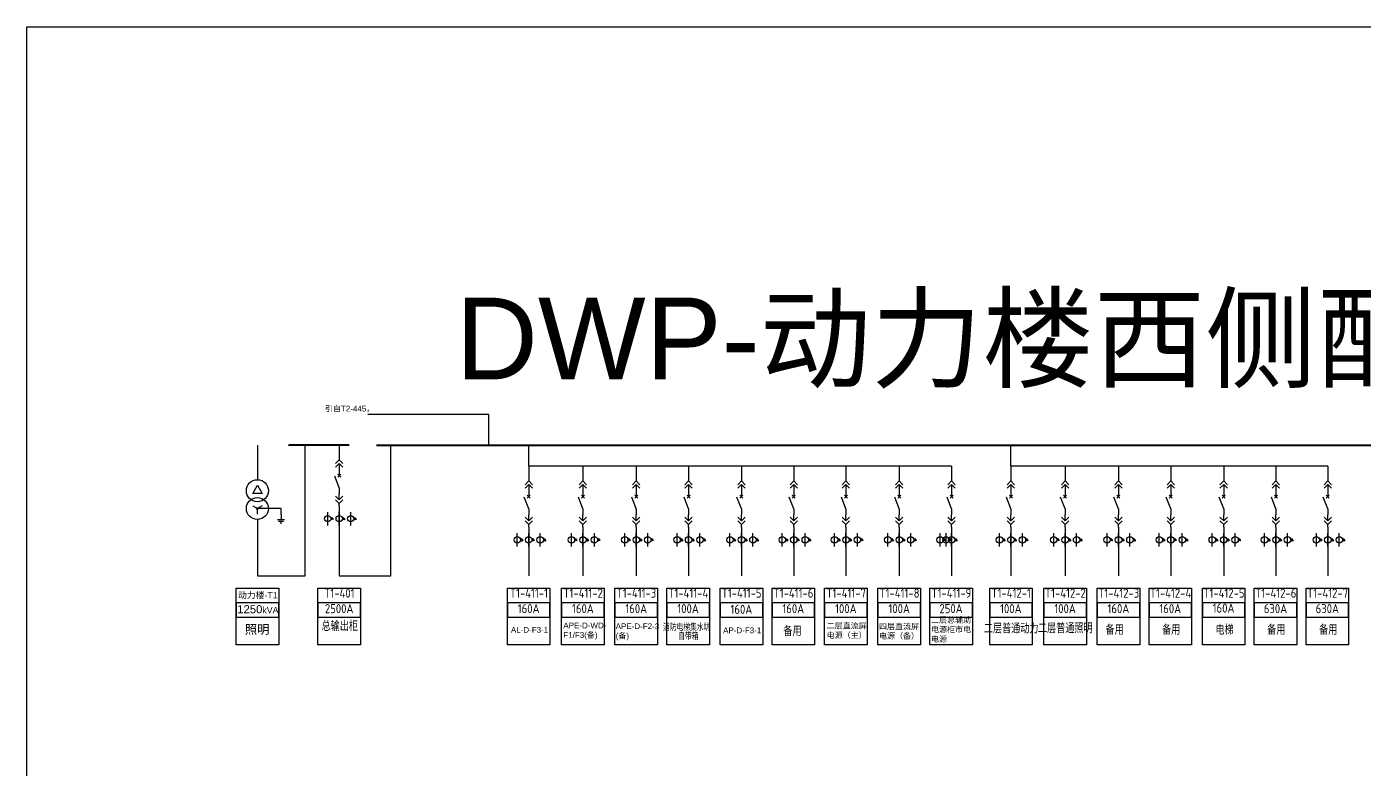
# Model space of a CAD drawing. Header units: millimetres. Extents: x -3460 to -460, y 6070 to 9130.
# Drawn here: x -798.4 to -634.6, y 8790.9 to 8881.9 of the extents above; entities that cross this region are included whole.
import ezdxf
from ezdxf.enums import TextEntityAlignment as Align

# ---------------------------------------------------------------- set-up
doc = ezdxf.new("R2010")
doc.units = ezdxf.units.MM
doc.header["$LTSCALE"] = 1000
doc.header["$MEASUREMENT"] = 0
doc.linetypes.add('CENTER', pattern=[2, 1.25, -0.25, 0.25, -0.25])
doc.linetypes.add('CONTINOUS', pattern=[0])
doc.styles.add('HZSONG', font='gbenor.shx', dxfattribs={"height": 1200, "bigfont": 'gbcbig.shx'})
doc.styles.get("Standard").update_dxf_attribs({"font": 'arial.ttf'})

# ---------------------------------------------------------------- blocks, each defined once
blk = doc.blocks.new('DYDQAA05')
at = {"color": 0}
blk.add_lwpolyline([(0, 0), (0, -7)], dxfattribs=at)
blk = doc.blocks.new('DYDQAA03')
at = {"color": 0}
for points in [[(0, 0), (0, -1.5)], [(-2.12, -3.62), (0, -1.5)], [(-2.12, -5.62), (0, -3.5)], [(2.12, -3.62), (0, -1.5)], [(2.12, -5.62), (0, -3.5)], [(0, -3.5), (0, -7)]]:
    blk.add_lwpolyline(points, dxfattribs=at)
blk = doc.blocks.new('DYDQAA09')
at = {"color": 0}
blk.add_lwpolyline([(0, 0), (0, -3.5)], dxfattribs=at)
blk.add_lwpolyline([(0, 0), (0, -3.5)], dxfattribs=at)
blk.add_lwpolyline([(0, 0), (0, -3.5)], dxfattribs=at)
blk.add_lwpolyline([(0, 0), (0, -3.5)], dxfattribs=at)
blk.add_lwpolyline([(0, 0), (0, -3.5)], dxfattribs=at)
blk.add_lwpolyline([(0, 0), (0, -3.5)], dxfattribs=at)
blk.add_lwpolyline([(0, 0), (0, -3.5)], dxfattribs=at)
blk.add_lwpolyline([(0, 0), (0, -3.5)], dxfattribs=at)
blk.add_lwpolyline([(0, 0), (0, -3.5)], dxfattribs=at)
blk = doc.blocks.new('DYDQ0201')
at = {"color": 0}
for points in [[(0.86, -0.86), (-0.86, 0.86)], [(-0.86, -0.86), (0.86, 0.86)], [(0, -7), (-2.61, -0.37)]]:
    blk.add_lwpolyline(points, dxfattribs=at)
blk = doc.blocks.new('DYDQAA04')
at = {"color": 0}
for points in [[(0, -3.5), (0, 0)], [(-2.12, -1.38), (0, -3.5)], [(-2.12, -3.38), (0, -5.5)], [(2.12, -1.38), (0, -3.5)], [(2.12, -3.38), (0, -5.5)], [(0, -7), (0, -5.5)]]:
    blk.add_lwpolyline(points, dxfattribs=at)
blk = doc.blocks.new('A$C03DD39B5')
for p, q in [((417, 475), (283, 392)), ((417, 422), (283, 339)), ((350, 333), (350, 467))]:
    blk.add_line(p, q)
blk.add_lwpolyline([(700, 167), (0, 167)])
blk.add_circle((350, 167), 167)

msp = doc.modelspace()

# ---------------------------------------------------------------- linework, layer by layer
at = {"color": 6, "lineweight": 30}
for p, q in [((-741.83, 8834.39), (-756.62, 8834.39)), ((-741.83, 8830.69), (-741.83, 8834.39))]:
    msp.add_line(p, q, dxfattribs=at)
for p, q in [((-770.15, 8830.62, 3064.93), (-770.15, 8826.38, -1546)), ((-764.29, 8814.6, -1546), (-764.29, 8830.62, 239.38)), ((-753.83, 8814.6, 239.38), (-753.83, 8830.62, 239.38)), ((-736.93, 8828.04, -1143.89), (-736.93, 8830.62, 239.38)), ((-736.93, 8828.04, -1143.89), (-736.93, 8830.62, 239.38)), ((-677.89, 8828.04, -1143.89), (-677.89, 8830.62, 239.38)), ((-677.89, 8828.04, -1143.89), (-677.89, 8830.62, 239.38)), ((-717.36, 8828.04, -1143.94), (-736.93, 8828.04, -1143.94)), ((-685.16, 8828.04, 1574.16), (-724.05, 8828.04, -1143.94)), ((-658.32, 8828.04, -1143.94), (-677.89, 8828.04, -1143.94)), ((-639.09, 8828.04, 1574.16), (-665.01, 8828.04, -1143.94)), ((-770.73, 8824.69, -1546), (-770.15, 8825.7, -1546)), ((-770.73, 8824.69, -1546), (-770.15, 8825.7, -1546)), ((-770.15, 8825.7, -1546), (-769.56, 8824.69, -1546)), ((-769.56, 8824.69, -1546), (-770.73, 8824.69, -1546)), ((-770.73, 8823.2, -1546), (-770.15, 8822.86, -1546)), ((-770.16, 8822.96, -1546), (-770.25, 8822.87, -1546)), ((-770.11, 8822.96, -1546), (-770.24, 8822.83, -1546)), ((-770.1, 8822.95, -1546), (-770.24, 8822.81, -1546)), ((-770.19, 8822.95, -1546), (-770.24, 8822.9, -1546)), ((-770.07, 8822.93, -1546), (-770.21, 8822.79, -1546)), ((-770.06, 8822.91, -1546), (-770.2, 8822.77, -1546)), ((-770.05, 8822.88, -1546), (-770.17, 8822.76, -1546)), ((-769.56, 8823.2, -1546), (-770.15, 8822.86, -1546)), ((-770.15, 8822.18, -1546), (-770.15, 8822.86, -1546)), ((-767.26, 8822.86, -1546), (-770.15, 8822.86, -1546)), ((-770.05, 8822.86, -1546), (-770.14, 8822.76, -1546)), ((-760.13, 8822.38, 239.38), (-760.13, 8820.74, 239.38)), ((-770.15, 8821.51, -1546), (-770.15, 8814.6, -1546)), ((-767.67, 8821.51, -1546), (-766.85, 8821.51, -1546)), ((-767.56, 8821.31, -1546), (-766.96, 8821.31, -1546)), ((-767.36, 8821.1, -1546), (-767.16, 8821.1, -1546)), ((-760.13, 8820.74, 239.38), (-760.13, 8814.6, 239.38)), ((-736.93, 8819.8, 1057.27), (-736.93, 8818.17, 1057.27)), ((-730.29, 8819.8, 1057.27), (-730.29, 8818.17, 1057.27)), ((-723.76, 8819.8, 1057.27), (-723.76, 8818.17, 1057.27)), ((-717.36, 8819.8, 1057.27), (-717.36, 8818.17, 1057.27)), ((-710.88, 8819.8, 1057.27), (-710.88, 8818.17, 1057.27)), ((-704.48, 8819.8, 1057.27), (-704.48, 8818.17, 1057.27)), ((-698.09, 8819.8, 3775.38), (-698.09, 8818.17, 3775.38)), ((-691.56, 8819.8, 3775.38), (-691.56, 8818.17, 3775.38)), ((-685.16, 8819.8, 3775.38), (-685.16, 8818.17, 3775.38)), ((-677.89, 8819.8, 1057.27), (-677.89, 8818.17, 1057.27)), ((-671.25, 8819.8, 1057.27), (-671.25, 8818.17, 1057.27)), ((-664.72, 8819.8, 1057.27), (-664.72, 8818.17, 1057.27)), ((-658.32, 8819.8, 1057.27), (-658.32, 8818.17, 1057.27)), ((-651.84, 8819.8, 1057.27), (-651.84, 8818.17, 1057.27)), ((-645.44, 8819.8, 1057.27), (-645.44, 8818.17, 1057.27)), ((-639.09, 8819.8, 1057.27), (-639.09, 8818.17, 1057.27)), ((-736.93, 8818.17, 1057.27), (-736.93, 8814.6, 1057.27)), ((-730.29, 8818.17, 1057.27), (-730.29, 8814.6, 1057.27)), ((-723.76, 8818.17, 1057.27), (-723.76, 8814.6, 1057.27)), ((-717.36, 8818.17, 1057.27), (-717.36, 8814.6, 1057.27)), ((-710.88, 8818.17, 1057.27), (-710.88, 8814.6, 1057.27)), ((-704.48, 8818.17, 1057.27), (-704.48, 8814.6, 1057.27)), ((-698.09, 8818.17, 3775.38), (-698.09, 8814.6, 3775.38)), ((-691.56, 8818.17, 3775.38), (-691.56, 8814.6, 3775.38)), ((-685.16, 8818.17, 3775.38), (-685.16, 8814.6, 3775.38)), ((-677.89, 8818.17, 1057.27), (-677.89, 8814.6, 1057.27)), ((-671.25, 8818.17, 1057.27), (-671.25, 8814.6, 1057.27)), ((-664.72, 8818.17, 1057.27), (-664.72, 8814.6, 1057.27)), ((-658.32, 8818.17, 1057.27), (-658.32, 8814.6, 1057.27)), ((-651.84, 8818.17, 1057.27), (-651.84, 8814.6, 1057.27)), ((-645.44, 8818.17, 1057.27), (-645.44, 8814.6, 1057.27)), ((-639.09, 8818.17, 1057.27), (-639.09, 8814.6, 1057.27)), ((-770.15, 8814.6, -1546), (-764.29, 8814.6, -1546)), ((-760.13, 8814.6, 239.38), (-753.83, 8814.6, 239.38))]:
    msp.add_line(p, q)
at = {"color": 1, "lineweight": 40}
msp.add_line((-755.55, 8830.62, 239.38), (-631.76, 8830.62, -0.31), dxfattribs=at)
at = {"linetype": 'CENTER', "ltscale": 0.5}
msp.add_line((-767.26, 8822.12, -1546), (-767.26, 8822.86, -1546), dxfattribs=at)
at = {"color": 1, "lineweight": 30, "ltscale": 0.002916}
msp.add_lwpolyline([(-798.39, 8881.86), (-491.28, 8881.86), (-491.28, 8700), (-798.39, 8700)], close=True, dxfattribs=at)
at = {"color": 1, "lineweight": 40, "ltscale": 100, "elevation": 239.38}
msp.add_lwpolyline([(-758.93, 8830.62), (-766.3, 8830.62), (-766.3, 8830.62)], dxfattribs=at)
at = {"elevation": -1546}
msp.add_lwpolyline([(-767.26, 8822.12), (-767.26, 8821.51)], dxfattribs=at)
for points, elevation in [([(-772.75, 8813.11), (-767.54, 8813.11), (-767.54, 8806.16), (-772.75, 8806.16)], -578.55), ([(-762.74, 8813.11), (-757.53, 8813.11), (-757.53, 8806.16), (-762.74, 8806.16)], -578.55), ([(-739.54, 8813.11), (-734.33, 8813.11), (-734.33, 8806.16), (-739.54, 8806.16)], 239.33), ([(-732.9, 8813.11), (-727.69, 8813.11), (-727.69, 8806.16), (-732.9, 8806.16)], 239.33), ([(-726.37, 8813.11), (-721.16, 8813.11), (-721.16, 8806.16), (-726.37, 8806.16)], 239.33), ([(-720.02, 8813.11), (-714.81, 8813.11), (-714.81, 8806.16), (-720.02, 8806.16)], 239.33), ([(-713.49, 8813.11), (-708.28, 8813.11), (-708.28, 8806.16), (-713.49, 8806.16)], 239.33), ([(-707.14, 8813.11), (-701.93, 8813.11), (-701.93, 8806.16), (-707.14, 8806.16)], 239.33), ([(-700.7, 8813.11), (-695.49, 8813.11), (-695.49, 8806.16), (-700.7, 8806.16)], 2957.44), ([(-694.17, 8813.11), (-688.96, 8813.11), (-688.96, 8806.16), (-694.17, 8806.16)], 2957.44), ([(-687.82, 8813.11), (-682.61, 8813.11), (-682.61, 8806.16), (-687.82, 8806.16)], 2957.44), ([(-680.49, 8813.11), (-675.28, 8813.11), (-675.28, 8806.16), (-680.49, 8806.16)], 239.33), ([(-673.85, 8813.11), (-668.64, 8813.11), (-668.64, 8806.16), (-673.85, 8806.16)], 239.33), ([(-667.32, 8813.11), (-662.11, 8813.11), (-662.11, 8806.16), (-667.32, 8806.16)], 239.33), ([(-660.97, 8813.11), (-655.77, 8813.11), (-655.77, 8806.16), (-660.97, 8806.16)], 239.33), ([(-654.44, 8813.11), (-649.24, 8813.11), (-649.24, 8806.16), (-654.44, 8806.16)], 239.33), ([(-648.1, 8813.11), (-642.89, 8813.11), (-642.89, 8806.16), (-648.1, 8806.16)], 239.33), ([(-641.75, 8813.11), (-636.54, 8813.11), (-636.54, 8806.16), (-641.75, 8806.16)], 239.33), ([(-772.75, 8809.56), (-767.54, 8809.56), (-767.54, 8811.3), (-772.75, 8811.3)], -578.55), ([(-762.74, 8809.56), (-757.53, 8809.56), (-757.53, 8811.3), (-762.74, 8811.3)], -578.55), ([(-739.54, 8809.56), (-734.33, 8809.56), (-734.33, 8811.3), (-739.54, 8811.3)], 239.33), ([(-732.9, 8809.56), (-727.69, 8809.56), (-727.69, 8811.3), (-732.9, 8811.3)], 239.33), ([(-726.37, 8809.56), (-721.16, 8809.56), (-721.16, 8811.3), (-726.37, 8811.3)], 239.33), ([(-720.02, 8809.56), (-714.81, 8809.56), (-714.81, 8811.3), (-720.02, 8811.3)], 239.33), ([(-713.49, 8809.56), (-708.28, 8809.56), (-708.28, 8811.3), (-713.49, 8811.3)], 239.33), ([(-707.14, 8809.56), (-701.93, 8809.56), (-701.93, 8811.3), (-707.14, 8811.3)], 239.33), ([(-700.7, 8809.56), (-695.49, 8809.56), (-695.49, 8811.3), (-700.7, 8811.3)], 2957.44), ([(-694.17, 8809.56), (-688.96, 8809.56), (-688.96, 8811.3), (-694.17, 8811.3)], 2957.44), ([(-687.82, 8809.56), (-682.61, 8809.56), (-682.61, 8811.3), (-687.82, 8811.3)], 2957.44), ([(-680.49, 8809.56), (-675.28, 8809.56), (-675.28, 8811.3), (-680.49, 8811.3)], 239.33), ([(-673.85, 8809.56), (-668.64, 8809.56), (-668.64, 8811.3), (-673.85, 8811.3)], 239.33), ([(-667.32, 8809.56), (-662.11, 8809.56), (-662.11, 8811.3), (-667.32, 8811.3)], 239.33), ([(-660.97, 8809.56), (-655.77, 8809.56), (-655.77, 8811.3), (-660.97, 8811.3)], 239.33), ([(-654.44, 8809.56), (-649.24, 8809.56), (-649.24, 8811.3), (-654.44, 8811.3)], 239.33), ([(-648.1, 8809.56), (-642.89, 8809.56), (-642.89, 8811.3), (-648.1, 8811.3)], 239.33), ([(-641.75, 8809.56), (-636.54, 8809.56), (-636.54, 8811.3), (-641.75, 8811.3)], 239.33)]:
    msp.add_lwpolyline(points, close=True, dxfattribs=dict(elevation=elevation))
at = {"linetype": 'CONTINOUS'}
for centre in [(-770.15, 8825.03, -1546), (-770.15, 8822.86, -1546)]:
    msp.add_circle(centre, 1.35, dxfattribs=at)
msp.add_circle((-770.15, 8822.86, -1546), 0.101)

# ---------------------------------------------------------------- block references
at = {"xscale": 0.2128954749704126, "yscale": 0.2128954749704126, "zscale": 0.2128954749704126}
for name, p in [('DYDQAA05', (-760.13, 8830.62, -1961.83)), ('DYDQAA03', (-760.13, 8829.13, -1961.83)), ('DYDQ0201', (-760.13, 8826.9, -1961.83)), ('DYDQAA09', (-760.13, 8827.64, -1961.83)), ('DYDQAA05', (-736.93, 8828.04, -1143.94)), ('DYDQAA05', (-730.29, 8828.04, -1143.94)), ('DYDQAA05', (-723.76, 8828.04, -1143.94)), ('DYDQAA05', (-717.36, 8828.04, -1143.94)), ('DYDQAA05', (-710.88, 8828.04, -1143.94)), ('DYDQAA05', (-704.48, 8828.04, -1143.94)), ('DYDQAA05', (-698.09, 8828.04, 1574.16)), ('DYDQAA05', (-691.56, 8828.04, 1574.16)), ('DYDQAA05', (-685.16, 8828.04, 1574.16)), ('DYDQAA05', (-677.89, 8828.04, -1143.94)), ('DYDQAA05', (-671.25, 8828.04, -1143.94)), ('DYDQAA05', (-664.72, 8828.04, -1143.94)), ('DYDQAA05', (-658.32, 8828.04, -1143.94)), ('DYDQAA05', (-651.84, 8828.04, -1143.94)), ('DYDQAA05', (-645.44, 8828.04, -1143.94)), ('DYDQAA05', (-639.09, 8828.04, -1143.94)), ('DYDQAA09', (-760.13, 8825.41, -1961.83)), ('DYDQAA03', (-736.93, 8826.55, -1143.94)), ('DYDQAA03', (-730.29, 8826.55, -1143.94)), ('DYDQAA03', (-723.76, 8826.55, -1143.94)), ('DYDQAA03', (-717.36, 8826.55, -1143.94)), ('DYDQAA03', (-710.88, 8826.55, -1143.94)), ('DYDQAA03', (-704.48, 8826.55, -1143.94)), ('DYDQAA03', (-698.09, 8826.55, 1574.16)), ('DYDQAA03', (-691.56, 8826.55, 1574.16)), ('DYDQAA03', (-685.16, 8826.55, 1574.16)), ('DYDQAA03', (-677.89, 8826.55, -1143.94)), ('DYDQAA03', (-671.25, 8826.55, -1143.94)), ('DYDQAA03', (-664.72, 8826.55, -1143.94)), ('DYDQAA03', (-658.32, 8826.55, -1143.94)), ('DYDQAA03', (-651.84, 8826.55, -1143.94)), ('DYDQAA03', (-645.44, 8826.55, -1143.94)), ('DYDQAA03', (-639.09, 8826.55, -1143.94)), ('DYDQAA04', (-760.13, 8824.66, -1961.83)), ('DYDQ0201', (-736.93, 8824.32, -1143.94)), ('DYDQAA09', (-736.93, 8825.06, -1143.94)), ('DYDQ0201', (-730.29, 8824.32, -1143.94)), ('DYDQAA09', (-730.29, 8825.06, -1143.94)), ('DYDQ0201', (-723.76, 8824.32, -1143.94)), ('DYDQAA09', (-723.76, 8825.06, -1143.94)), ('DYDQ0201', (-717.36, 8824.32, -1143.94)), ('DYDQAA09', (-717.36, 8825.06, -1143.94)), ('DYDQ0201', (-710.88, 8824.32, -1143.94)), ('DYDQAA09', (-710.88, 8825.06, -1143.94)), ('DYDQ0201', (-704.48, 8824.32, -1143.94)), ('DYDQAA09', (-704.48, 8825.06, -1143.94)), ('DYDQ0201', (-698.09, 8824.32, 1574.16)), ('DYDQAA09', (-698.09, 8825.06, 1574.16)), ('DYDQ0201', (-691.56, 8824.32, 1574.16)), ('DYDQAA09', (-691.56, 8825.06, 1574.16)), ('DYDQ0201', (-685.16, 8824.32, 1574.16)), ('DYDQAA09', (-685.16, 8825.06, 1574.16)), ('DYDQ0201', (-677.89, 8824.32, -1143.94)), ('DYDQAA09', (-677.89, 8825.06, -1143.94)), ('DYDQ0201', (-671.25, 8824.32, -1143.94)), ('DYDQAA09', (-671.25, 8825.06, -1143.94)), ('DYDQ0201', (-664.72, 8824.32, -1143.94)), ('DYDQAA09', (-664.72, 8825.06, -1143.94)), ('DYDQ0201', (-658.32, 8824.32, -1143.94)), ('DYDQAA09', (-658.32, 8825.06, -1143.94)), ('DYDQ0201', (-651.84, 8824.32, -1143.94)), ('DYDQAA09', (-651.84, 8825.06, -1143.94)), ('DYDQ0201', (-645.44, 8824.32, -1143.94)), ('DYDQAA09', (-645.44, 8825.06, -1143.94)), ('DYDQ0201', (-639.09, 8824.32, -1143.94)), ('DYDQAA09', (-639.09, 8825.06, -1143.94)), ('DYDQAA09', (-760.13, 8823.17, -1961.83)), ('DYDQAA04', (-736.93, 8822.08, -1143.94)), ('DYDQAA09', (-736.93, 8822.83, -1143.94)), ('DYDQAA04', (-730.29, 8822.08, -1143.94)), ('DYDQAA09', (-730.29, 8822.83, -1143.94)), ('DYDQAA04', (-723.76, 8822.08, -1143.94)), ('DYDQAA09', (-723.76, 8822.83, -1143.94)), ('DYDQAA04', (-717.36, 8822.08, -1143.94)), ('DYDQAA09', (-717.36, 8822.83, -1143.94)), ('DYDQAA04', (-710.88, 8822.08, -1143.94)), ('DYDQAA09', (-710.88, 8822.83, -1143.94)), ('DYDQAA04', (-704.48, 8822.08, -1143.94)), ('DYDQAA09', (-704.48, 8822.83, -1143.94)), ('DYDQAA04', (-698.09, 8822.08, 1574.16)), ('DYDQAA09', (-698.09, 8822.83, 1574.16)), ('DYDQAA04', (-691.56, 8822.08, 1574.16)), ('DYDQAA09', (-691.56, 8822.83, 1574.16)), ('DYDQAA04', (-685.16, 8822.08, 1574.16)), ('DYDQAA09', (-685.16, 8822.83, 1574.16)), ('DYDQAA04', (-677.89, 8822.08, -1143.94)), ('DYDQAA09', (-677.89, 8822.83, -1143.94)), ('DYDQAA04', (-671.25, 8822.08, -1143.94)), ('DYDQAA09', (-671.25, 8822.83, -1143.94)), ('DYDQAA04', (-664.72, 8822.08, -1143.94)), ('DYDQAA09', (-664.72, 8822.83, -1143.94)), ('DYDQAA04', (-658.32, 8822.08, -1143.94)), ('DYDQAA09', (-658.32, 8822.83, -1143.94)), ('DYDQAA04', (-651.84, 8822.08, -1143.94)), ('DYDQAA09', (-651.84, 8822.83, -1143.94)), ('DYDQAA04', (-645.44, 8822.08, -1143.94)), ('DYDQAA09', (-645.44, 8822.83, -1143.94)), ('DYDQAA04', (-639.09, 8822.08, -1143.94)), ('DYDQAA09', (-639.09, 8822.83, -1143.94)), ('DYDQAA09', (-736.93, 8820.59, -1143.94)), ('DYDQAA09', (-730.29, 8820.59, -1143.94)), ('DYDQAA09', (-723.76, 8820.59, -1143.94)), ('DYDQAA09', (-717.36, 8820.59, -1143.94)), ('DYDQAA09', (-710.88, 8820.59, -1143.94)), ('DYDQAA09', (-704.48, 8820.59, -1143.94)), ('DYDQAA09', (-698.09, 8820.59, 1574.16)), ('DYDQAA09', (-691.56, 8820.59, 1574.16)), ('DYDQAA09', (-685.16, 8820.59, 1574.16)), ('DYDQAA09', (-677.89, 8820.59, -1143.94)), ('DYDQAA09', (-671.25, 8820.59, -1143.94)), ('DYDQAA09', (-664.72, 8820.59, -1143.94)), ('DYDQAA09', (-658.32, 8820.59, -1143.94)), ('DYDQAA09', (-651.84, 8820.59, -1143.94)), ('DYDQAA09', (-645.44, 8820.59, -1143.94)), ('DYDQAA09', (-639.09, 8820.59, -1143.94))]:
    msp.add_blockref(name, p, dxfattribs=at)
at = {"linetype": 'Continuous', "xscale": 0.002338875, "yscale": 0.002338875, "zscale": 0.002338875, "rotation": 270}
for p in [(-761.93, 8822.43, 239.38), (-760.52, 8822.43, 239.38), (-759.12, 8822.43, 239.38), (-738.72, 8819.85, 1057.27), (-737.32, 8819.85, 1057.27), (-735.92, 8819.85, 1057.27), (-732.09, 8819.85, 1057.27), (-730.68, 8819.85, 1057.27), (-729.28, 8819.85, 1057.27), (-725.56, 8819.85, 1057.27), (-724.15, 8819.85, 1057.27), (-722.75, 8819.85, 1057.27), (-719.15, 8819.85, 1057.27), (-717.75, 8819.85, 1057.27), (-716.35, 8819.85, 1057.27), (-712.68, 8819.85, 1057.27), (-711.27, 8819.85, 1057.27), (-709.87, 8819.85, 1057.27), (-706.27, 8819.85, 1057.27), (-704.87, 8819.85, 1057.27), (-703.47, 8819.85, 1057.27), (-699.88, 8819.85, 3775.38), (-698.48, 8819.85, 3775.38), (-697.08, 8819.85, 3775.38), (-693.35, 8819.85, 3775.38), (-691.95, 8819.85, 3775.38), (-690.55, 8819.85, 3775.38), (-686.95, 8819.85, 3775.38), (-686.22, 8819.85, 1057.27), (-685.55, 8819.85, 3775.38), (-679.68, 8819.85, 1057.27), (-678.28, 8819.85, 1057.27), (-676.87, 8819.85, 1057.27), (-673.04, 8819.85, 1057.27), (-671.64, 8819.85, 1057.27), (-670.24, 8819.85, 1057.27), (-666.51, 8819.85, 1057.27), (-665.11, 8819.85, 1057.27), (-663.71, 8819.85, 1057.27), (-660.11, 8819.85, 1057.27), (-658.71, 8819.85, 1057.27), (-657.3, 8819.85, 1057.27), (-653.63, 8819.85, 1057.27), (-652.23, 8819.85, 1057.27), (-650.83, 8819.85, 1057.27), (-647.23, 8819.85, 1057.27), (-645.83, 8819.85, 1057.27), (-644.42, 8819.85, 1057.27), (-640.88, 8819.85, 1057.27), (-639.48, 8819.85, 1057.27), (-638.07, 8819.85, 1057.27)]:
    msp.add_blockref('A$C03DD39B5', p, dxfattribs=at)

# ---------------------------------------------------------------- texts
at = {"color": 7, "lineweight": 0, "style": 'HZSONG'}
for s, height, p in [('T1-401', 1.114, (-760.11, 8811.94, -1961.83)), ('T1-411-1', 1.114, (-736.9, 8811.94, -1143.94)), ('T1-411-2', 1.114, (-730.27, 8811.94, -1143.94)), ('T1-411-3', 1.114, (-723.74, 8811.94, -1143.94)), ('T1-411-4', 1.114, (-717.39, 8811.94, -1143.94)), ('T1-411-5', 1.114, (-710.86, 8811.94, -1143.94)), ('T1-411-6', 1.114, (-704.51, 8811.94, -1143.94)), ('T1-411-7', 1.114, (-698.06, 8811.94, 1574.16)), ('T1-411-8', 1.114, (-691.53, 8811.94, 1574.16)), ('T1-411-9', 1.114, (-685.18, 8811.94, 1574.16)), ('T1-412-1', 1.114, (-677.86, 8811.94, -1143.94)), ('T1-412-2', 1.114, (-671.22, 8811.94, -1143.94)), ('T1-412-3', 1.114, (-664.69, 8811.94, -1143.94)), ('T1-412-4', 1.114, (-658.34, 8811.94, -1143.94)), ('T1-412-5', 1.114, (-651.81, 8811.94, -1143.94)), ('T1-412-6', 1.114, (-645.46, 8811.94, -1143.94)), ('T1-412-7', 1.114, (-639.11, 8811.94, -1143.94)), ('2500A', 1.114, (-760.14, 8810.04, -1961.83)), ('160A', 1.114, (-736.94, 8810.04, -1143.94)), ('160A', 1.114, (-730.3, 8810.04, -1143.94)), ('160A', 1.114, (-723.77, 8810.04, -1143.94)), ('100A', 1.114, (-717.42, 8810.04, -1143.94)), ('160A', 1.114, (-710.89, 8809.96, -1143.94)), ('160A', 1.114, (-704.54, 8810.04, -1143.94)), ('100A', 1.114, (-698.1, 8810.04, 1574.16)), ('100A', 1.114, (-691.57, 8810.04, 1574.16)), ('250A', 1.114, (-685.22, 8810.04, 1574.16)), ('100A', 1.114, (-677.9, 8810.04, -1143.94)), ('100A', 1.114, (-671.26, 8810.04, -1143.94)), ('160A', 1.114, (-664.73, 8810.04, -1143.94)), ('160A', 1.114, (-658.38, 8810.04, -1143.94)), ('160A', 1.114, (-651.85, 8810.11, -1143.94)), ('630A', 1.114, (-645.5, 8810.04, -1143.94)), ('630A', 1.114, (-639.15, 8810.04, -1143.94)), ('总输出柜', 1.114, (-760.06, 8807.86, -1961.83)), ('消防电梯集水坑', 0.83, (-717.59, 8807.86, 395.75)), ('自带箱', 0.83, (-717.39, 8806.78, 395.75)), ('备用', 1.114, (-704.64, 8807.24, 5003.37)), ('二层普通动力', 1.114, (-677.86, 8807.57, 395.75)), ('二层普通照明', 1.114, (-671.24, 8807.6, 1952.96)), ('备用', 1.114, (-665.19, 8807.41, 2285.26)), ('备用', 1.114, (-658.27, 8807.41, 2285.26)), ('电梯', 1.114, (-651.74, 8807.41, 2285.26)), ('备用', 1.114, (-645.39, 8807.41, 2285.26)), ('备用', 1.114, (-639.04, 8807.41, 2285.26))]:
    msp.add_text(s, height=height, dxfattribs=at).set_placement(p, align=Align.CENTER)
at = {"color": 0, "lineweight": 40, "insert": (-745.89, 8848.68, 4586.27), "char_height": 10, "width": 0.000000001, "attachment_point": 1}
msp.add_mtext('DWP-动力楼西侧配电室', dxfattribs=at)
at = {"color": 6, "lineweight": 30, "insert": (-761.88, 8835.44), "char_height": 0.7, "width": 11.2344, "attachment_point": 1}
msp.add_mtext('引自T2-445，', dxfattribs=at)
for s, insert, char_height, width, attachment_point in [('动力楼-T1', (-772.52, 8812.63, 3421.41), 0.77, 5.0382, 1), ('{\\H0.9x;1250\\H0.77778x;kVA\\P', (-772.62, 8811.02, -1866.93), 1.1, 1.1343, 1), ('\\pi1.07126;{\\fSimSun|b0|i0|c134|p2;照明}', (-772.75, 8807.99, -578.55), 1.1, 5.0062, 4)]:
    msp.add_mtext(s, dxfattribs=dict(insert=insert, char_height=char_height, width=width, attachment_point=attachment_point))
at = {"color": 7, "lineweight": -3, "char_height": 0.7, "width": 5.2091, "attachment_point": 1}
for s, insert in [('APE-D-WD-\\PF1/F3(备)', (-732.69, 8808.89, 239.33)), ('二层直流屏电源（主）', (-700.45, 8808.86, 2957.44)), ('四层直流屏电源（备）', (-694.04, 8808.77, 2957.44)), ('二层总辅助电源柜市电电源', (-687.67, 8809.56, 2957.44)), ('AL-D-F3-1', (-739.11, 8808.35, 239.33)), ('APE-D-F2-3\\P(备)', (-726.28, 8808.79, 239.33)), ('AP-D-F3-1', (-713.13, 8808.29, 239.33))]:
    msp.add_mtext(s, dxfattribs=dict(at, insert=insert))

doc.saveas('drawing.dxf')
